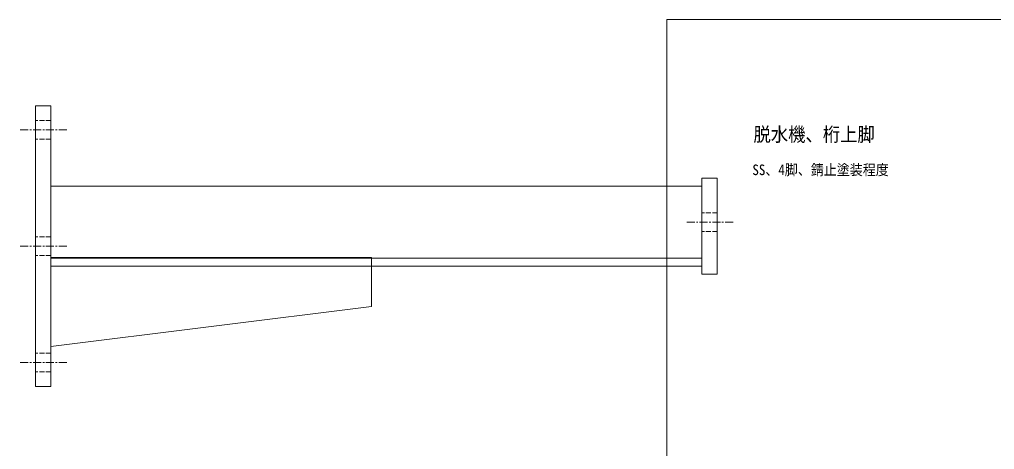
# Model space of a CAD drawing. Units: millimetres at full size. Extents: x -1520 to 2641, y -863 to 1600.
# Drawn here: x -252 to 964, y 200 to 736 of the extents above; entities that cross this region are included whole.
import ezdxf
from ezdxf.enums import TextEntityAlignment as Align

# ---------------------------------------------------------------- set-up
doc = ezdxf.new("R2010")
doc.units = ezdxf.units.MM
doc.header["$LTSCALE"] = 2
doc.linetypes.add('CHAIN1', pattern=[8, 5, -1, 1, -1])
doc.linetypes.add('DASHED3', pattern=[4, 3, -1])
doc.layers.add('0-1_Defpoints', color=134, linetype='Continuous', lineweight=9)
doc.layers.add('0-4_01_外形線', color=134, linetype='Continuous', lineweight=9)
doc.layers.add('0-B_06_文字', color=3, linetype='Continuous')
doc.styles.add('ＭＳ ゴシック', font='')
doc.styles.get('ＭＳ ゴシック').set_extended_font_data('MS Gothic')

msp = doc.modelspace()

# ---------------------------------------------------------------- linework, layer by layer
at = {"layer": '0-1_Defpoints'}
msp.add_lwpolyline([(555.375, -736.091), (1519.521, -736.091), (1519.521, 736.091), (555.375, 736.091)], close=True, dxfattribs=at)
at = {"layer": '0-4_01_外形線'}
for p, q in [((-212.908, 628.572), (-231.908, 628.572)), ((-231.908, 628.572), (-231.908, 278.572)), ((618.092, 538.572), (599.092, 538.572)), ((599.092, 538.572), (599.092, 418.572)), ((599.092, 528.572), (-212.908, 528.572)), ((187.092, 439.572), (-212.908, 439.572)), ((599.092, 438.572), (-212.908, 438.572)), ((187.092, 439.572), (187.092, 378.572)), ((599.092, 428.572), (-212.908, 428.572)), ((187.092, 378.572), (-212.908, 328.572))]:
    msp.add_line(p, q, dxfattribs=at)
at = {"layer": '0-4_01_外形線', "linetype": 'DASHED3'}
for p, q in [((-212.908, 610.072), (-231.908, 610.072)), ((-212.908, 587.072), (-231.908, 587.072)), ((618.092, 495.072), (599.092, 495.072)), ((-212.908, 465.072), (-231.908, 465.072)), ((618.092, 472.072), (599.092, 472.072)), ((-212.908, 442.072), (-231.908, 442.072)), ((-212.908, 320.072), (-231.908, 320.072)), ((-212.908, 297.072), (-231.908, 297.072))]:
    msp.add_line(p, q, dxfattribs=at)
at = {"layer": '0-4_01_外形線', "color": 2, "linetype": 'CHAIN1'}
for p, q in [((-192.908, 598.572), (-251.908, 598.572)), ((638.092, 483.572), (579.092, 483.572)), ((-192.908, 453.572), (-251.908, 453.572)), ((-192.908, 308.572), (-251.908, 308.572))]:
    msp.add_line(p, q, dxfattribs=at)
at = {"layer": '0-4_01_外形線'}
for points in [[(-212.908, 628.572), (-212.908, 278.572), (-231.908, 278.572)], [(618.092, 538.572), (618.092, 418.572), (599.092, 418.572)]]:
    msp.add_lwpolyline(points, dxfattribs=at)

# ---------------------------------------------------------------- texts
at = {"layer": '0-B_06_文字', "style": 'ＭＳ ゴシック', "width": 0.9}
for s, height, p in [('脱水機、桁上脚', 17.6, (663.368, 578.914)), ('SS、4脚、錆止塗装程度', 13.2, (661.964, 538.224))]:
    msp.add_text(s, height=height, dxfattribs=at).set_placement(p, align=Align.BOTTOM_LEFT)

doc.saveas('drawing.dxf')
